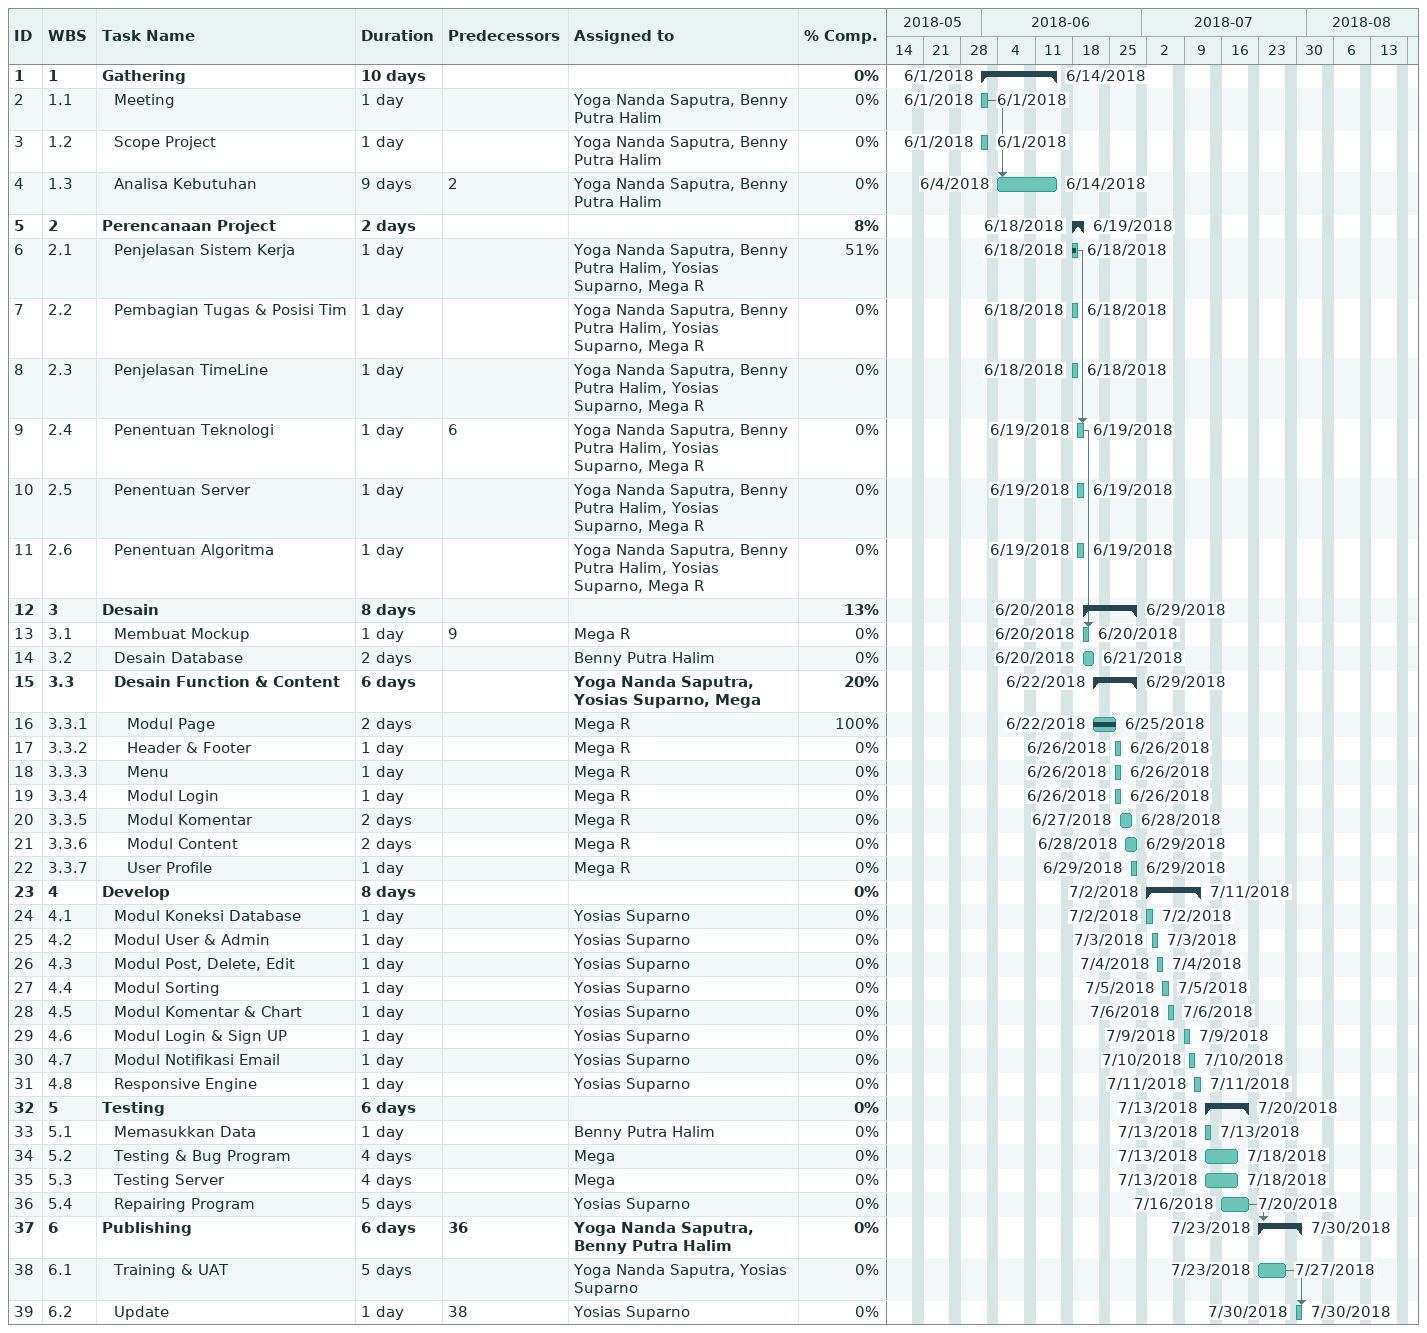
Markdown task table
| ID | WBS | Task | Duration | Start | Finish | Predecessors | Resources | % complete |
|---|---|---|---|---|---|---|---|---|
| 1 | 1 | **Gathering** | 10d | 2018-06-01 | 2018-06-14 |  |  | 0 |
| 2 | 1.1 | Meeting | 1d | 2018-06-01 | 2018-06-01 |  | Yoga Nanda Saputra, Benny Putra Halim | 0 |
| 3 | 1.2 | Scope Project | 1d | 2018-06-01 | 2018-06-01 |  | Yoga Nanda Saputra, Benny Putra Halim | 0 |
| 4 | 1.3 | Analisa Kebutuhan | 9d | 2018-06-04 | 2018-06-14 | 2 | Yoga Nanda Saputra, Benny Putra Halim | 0 |
| 5 | 2 | **Perencanaan Project** | 2d | 2018-06-18 | 2018-06-19 |  |  | 8 |
| 6 | 2.1 | Penjelasan Sistem Kerja | 1d | 2018-06-18 | 2018-06-18 |  | Yoga Nanda Saputra, Benny Putra Halim, Yosias Suparno, Mega R | 51 |
| 7 | 2.2 | Pembagian Tugas & Posisi Tim | 1d | 2018-06-18 | 2018-06-18 |  | Yoga Nanda Saputra, Benny Putra Halim, Yosias Suparno, Mega R | 0 |
| 8 | 2.3 | Penjelasan TimeLine | 1d | 2018-06-18 | 2018-06-18 |  | Yoga Nanda Saputra, Benny Putra Halim, Yosias Suparno, Mega R | 0 |
| 9 | 2.4 | Penentuan Teknologi | 1d | 2018-06-19 | 2018-06-19 | 6 | Yoga Nanda Saputra, Benny Putra Halim, Yosias Suparno, Mega R | 0 |
| 10 | 2.5 | Penentuan Server | 1d | 2018-06-19 | 2018-06-19 |  | Yoga Nanda Saputra, Benny Putra Halim, Yosias Suparno, Mega R | 0 |
| 11 | 2.6 | Penentuan Algoritma | 1d | 2018-06-19 | 2018-06-19 |  | Yoga Nanda Saputra, Benny Putra Halim, Yosias Suparno, Mega R | 0 |
| 12 | 3 | **Desain** | 8d | 2018-06-20 | 2018-06-29 |  |  | 13 |
| 13 | 3.1 | Membuat Mockup | 1d | 2018-06-20 | 2018-06-20 | 9 | Mega R | 0 |
| 14 | 3.2 | Desain Database | 2d | 2018-06-20 | 2018-06-21 |  | Benny Putra Halim | 0 |
| 15 | 3.3 | **Desain Function & Content** | 6d | 2018-06-22 | 2018-06-29 |  | Yoga Nanda Saputra, Yosias Suparno, Mega | 20 |
| 16 | 3.3.1 | Modul Page | 2d | 2018-06-22 | 2018-06-25 |  | Mega R | 100 |
| 17 | 3.3.2 | Header & Footer | 1d | 2018-06-26 | 2018-06-26 |  | Mega R | 0 |
| 18 | 3.3.3 | Menu | 1d | 2018-06-26 | 2018-06-26 |  | Mega R | 0 |
| 19 | 3.3.4 | Modul Login | 1d | 2018-06-26 | 2018-06-26 |  | Mega R | 0 |
| 20 | 3.3.5 | Modul Komentar | 2d | 2018-06-27 | 2018-06-28 |  | Mega R | 0 |
| 21 | 3.3.6 | Modul Content | 2d | 2018-06-28 | 2018-06-29 |  | Mega R | 0 |
| 22 | 3.3.7 | User Profile | 1d | 2018-06-29 | 2018-06-29 |  | Mega R | 0 |
| 23 | 4 | **Develop** | 8d | 2018-07-02 | 2018-07-11 |  |  | 0 |
| 24 | 4.1 | Modul Koneksi Database | 1d | 2018-07-02 | 2018-07-02 |  | Yosias Suparno | 0 |
| 25 | 4.2 | Modul User & Admin | 1d | 2018-07-03 | 2018-07-03 |  | Yosias Suparno | 0 |
| 26 | 4.3 | Modul Post, Delete, Edit | 1d | 2018-07-04 | 2018-07-04 |  | Yosias Suparno | 0 |
| 27 | 4.4 | Modul Sorting | 1d | 2018-07-05 | 2018-07-05 |  | Yosias Suparno | 0 |
| 28 | 4.5 | Modul Komentar & Chart | 1d | 2018-07-06 | 2018-07-06 |  | Yosias Suparno | 0 |
| 29 | 4.6 | Modul Login & Sign UP | 1d | 2018-07-09 | 2018-07-09 |  | Yosias Suparno | 0 |
| 30 | 4.7 | Modul Notifikasi Email | 1d | 2018-07-10 | 2018-07-10 |  | Yosias Suparno | 0 |
| 31 | 4.8 | Responsive Engine | 1d | 2018-07-11 | 2018-07-11 |  | Yosias Suparno | 0 |
| 32 | 5 | **Testing** | 6d | 2018-07-13 | 2018-07-20 |  |  | 0 |
| 33 | 5.1 | Memasukkan Data | 1d | 2018-07-13 | 2018-07-13 |  | Benny Putra Halim | 0 |
| 34 | 5.2 | Testing & Bug Program | 4d | 2018-07-13 | 2018-07-18 |  | Mega | 0 |
| 35 | 5.3 | Testing Server | 4d | 2018-07-13 | 2018-07-18 |  | Mega | 0 |
| 36 | 5.4 | Repairing Program | 5d | 2018-07-16 | 2018-07-20 |  | Yosias Suparno | 0 |
| 37 | 6 | **Publishing** | 6d | 2018-07-23 | 2018-07-30 | 36 | Yoga Nanda Saputra, Benny Putra Halim | 0 |
| 38 | 6.1 | Training & UAT | 5d | 2018-07-23 | 2018-07-27 |  | Yoga Nanda Saputra, Yosias Suparno | 0 |
| 39 | 6.2 | Update | 1d | 2018-07-30 | 2018-07-30 | 38 | Yosias Suparno | 0 |
